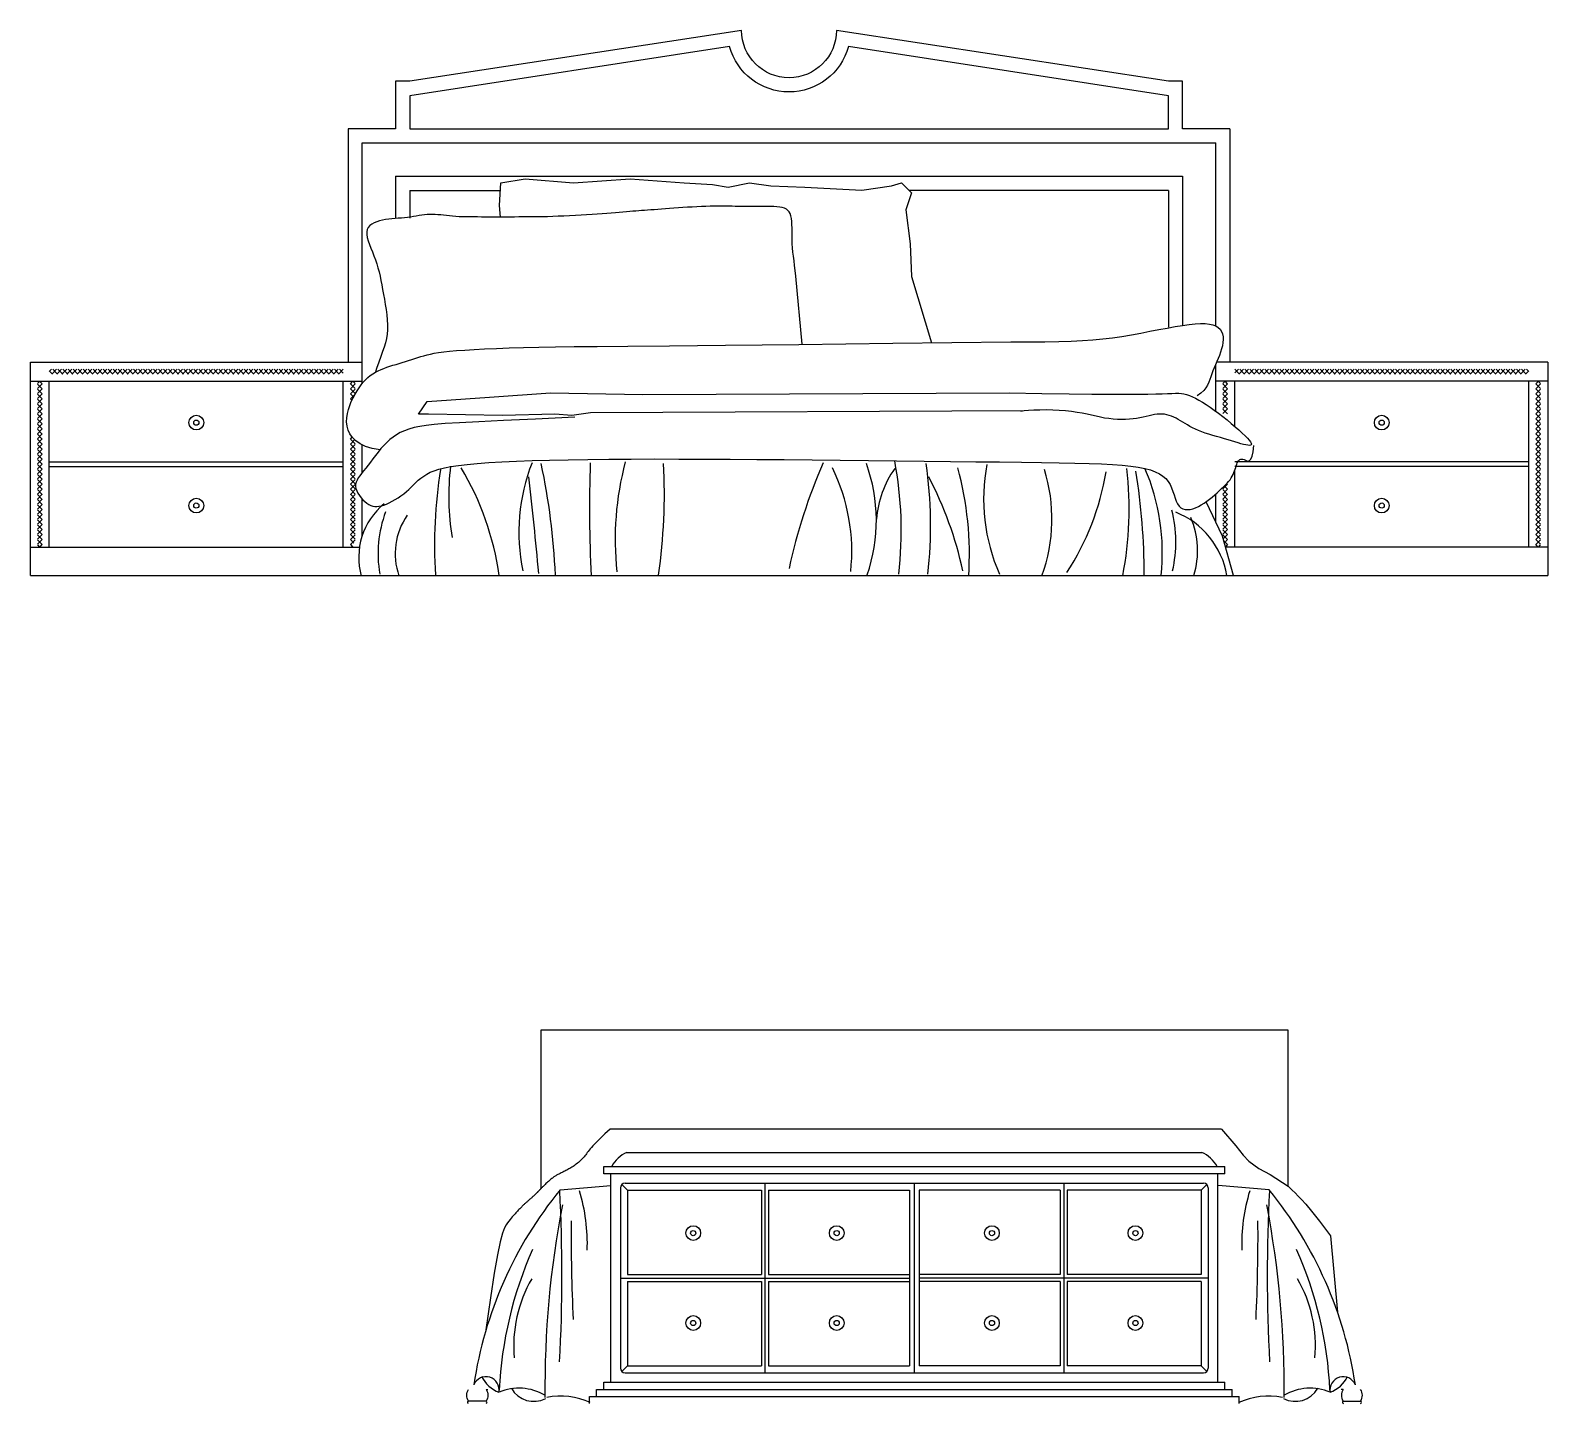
# Model space of a CAD drawing. Header units: inches. Extents: x 4.1 to 46.6, y 13.1 to 37.9.
# Drawn here: x 30.918 to 34.118, y 15.871 to 18.768 of the extents above; entities that cross this region are included whole.
import ezdxf

# ---------------------------------------------------------------- set-up
doc = ezdxf.new("R2010")
doc.units = ezdxf.units.IN
doc.header["$MEASUREMENT"] = 0
for name, color, linetype in [('02', 2, 'Continuous'), ('1', 1, 'Continuous'), ('4', 4, 'Continuous'), ('8', 8, 'Continuous')]:
    doc.layers.add(name, color=color, linetype=linetype)

msp = doc.modelspace()

# ---------------------------------------------------------------- hatches: boundary and pattern name
at = {"layer": '8'}
h = msp.add_hatch(dxfattribs=at)
h.set_pattern_fill('ANSI37', color=256, scale=0.06, style=0)
h.set_pattern_definition([(45, (41.824917, -3.105671), (-0.0053033009, 0.0053033009), []), (135, (41.824917, -3.105671), (-0.0053033009, -0.0053033009), [])])
h.paths.add_polyline_path([(31.5776, 18.0431), (31.5776, 18.0531), (30.9576, 18.0531), (30.9576, 18.0431)])
h = msp.add_hatch(dxfattribs=at)
h.set_pattern_fill('ANSI37', color=256, scale=0.06, style=0)
h.set_pattern_definition([(135, (23.210208, -3.105671), (0.0053033009, 0.0053033009), []), (45, (23.210208, -3.105671), (0.0053033009, -0.0053033009), [])])
h.paths.add_polyline_path([(33.4576, 18.0431), (33.4576, 18.0531), (34.0776, 18.0531), (34.0776, 18.0431)])
h = msp.add_hatch(dxfattribs=at)
h.set_pattern_fill('ANSI37', color=256, scale=0.06, angle=90, style=0)
h.set_pattern_definition([(135, (41.824917, -3.105671), (-0.0053033009, -0.0053033009), []), (225, (41.824917, -3.105671), (0.0053033009, -0.0053033009), [])])
h.paths.add_polyline_path([(30.9426, 18.0281), (30.9326, 18.0281), (30.9326, 17.6781), (30.9426, 17.6781)])
h = msp.add_hatch(dxfattribs=at)
h.set_pattern_fill('ANSI37', color=256, scale=0.06, angle=90, style=0)
h.set_pattern_definition([(45, (23.210208, -3.105671), (0.0053033009, -0.0053033009), []), (315, (23.210208, -3.105671), (-0.0053033009, -0.0053033009), [])])
h.paths.add_polyline_path([(34.0926, 18.0281), (34.1026, 18.0281), (34.1026, 17.6781), (34.0926, 17.6781)])

# ---------------------------------------------------------------- linework, layer by layer
at = {"layer": '02'}
for p, q in [((31.6176, 18.5306), (33.4176, 18.5306)), ((31.6876, 18.4606), (33.3476, 18.4606)), ((31.6876, 18.4606), (31.6876, 18.3714)), ((33.3476, 18.4606), (33.3476, 18.1458)), ((31.5926, 18.0227), (31.598, 18.0281)), ((31.5926, 18.0227), (31.6026, 18.0127)), ((31.5926, 18.0121), (31.6026, 18.0221)), ((31.5977, 18.0281), (31.6026, 18.0233)), ((33.4374, 18.0281), (33.4326, 18.0233)), ((33.4426, 18.0227), (33.4326, 18.0127)), ((33.4426, 18.0121), (33.4326, 18.0221)), ((33.4426, 18.0227), (33.4371, 18.0281)), ((31.5926, 18.0121), (31.6026, 18.0021)), ((31.5926, 18.0014), (31.6026, 18.0114)), ((31.5926, 18.0015), (31.5993, 17.9948)), ((31.5926, 17.9908), (31.6026, 18.0008)), ((31.5926, 17.9909), (31.5958, 17.9877)), ((33.4426, 18.0121), (33.4326, 18.0021)), ((33.4426, 18.0014), (33.4326, 18.0114)), ((33.4426, 18.0015), (33.4326, 17.9915)), ((33.4426, 17.9908), (33.4326, 18.0008)), ((33.4426, 17.9909), (33.4326, 17.9809)), ((33.4426, 17.9802), (33.4326, 17.9902)), ((33.4426, 17.9803), (33.4326, 17.9703)), ((33.4426, 17.9696), (33.4326, 17.9796)), ((33.4426, 17.9697), (33.4326, 17.9597)), ((33.4426, 17.959), (33.4326, 17.969)), ((31.5926, 17.906), (31.5962, 17.9096)), ((31.5926, 17.906), (31.6026, 17.896)), ((31.5926, 17.8954), (31.6015, 17.9043)), ((31.5926, 17.8954), (31.6026, 17.8854)), ((31.5926, 17.8848), (31.6026, 17.8948)), ((30.9576, 17.8581), (31.5776, 17.8581)), ((31.5926, 17.8848), (31.6026, 17.8748)), ((31.5926, 17.8742), (31.6026, 17.8842)), ((31.5926, 17.8742), (31.6026, 17.8642)), ((31.5926, 17.8636), (31.6026, 17.8736)), ((31.5926, 17.8636), (31.6026, 17.8536)), ((31.5926, 17.853), (31.6026, 17.863)), ((34.0776, 17.8581), (33.4576, 17.8581)), ((30.9576, 17.8481), (31.5776, 17.8481)), ((31.5926, 17.853), (31.6026, 17.843)), ((31.5926, 17.8423), (31.6026, 17.8523)), ((31.5926, 17.8424), (31.6026, 17.8324)), ((31.5926, 17.8317), (31.6026, 17.8417)), ((31.5926, 17.8318), (31.6026, 17.8218)), ((31.5926, 17.8211), (31.6026, 17.8311)), ((34.0776, 17.8481), (33.4576, 17.8481)), ((31.5926, 17.8212), (31.6026, 17.8112)), ((31.5926, 17.8105), (31.6026, 17.8205)), ((31.5926, 17.8106), (31.6026, 17.8006)), ((31.5926, 17.7999), (31.6026, 17.8099)), ((31.5926, 17.8), (31.6026, 17.79)), ((31.5926, 17.7893), (31.6026, 17.7993)), ((33.4426, 17.8106), (33.4326, 17.8006)), ((33.4426, 17.8), (33.4326, 17.79)), ((33.4426, 17.7893), (33.4326, 17.7993)), ((33.4426, 17.7999), (33.4357, 17.8068)), ((31.5926, 17.7894), (31.6026, 17.7794)), ((31.5926, 17.7787), (31.6026, 17.7887)), ((31.5926, 17.7787), (31.6026, 17.7687)), ((31.5926, 17.7681), (31.6026, 17.7781)), ((31.5926, 17.7681), (31.6026, 17.7581)), ((31.5926, 17.7575), (31.6026, 17.7675)), ((33.4426, 17.7894), (33.4326, 17.7794)), ((33.4426, 17.7787), (33.4326, 17.7887)), ((33.4426, 17.7787), (33.4326, 17.7687)), ((33.4426, 17.7681), (33.4326, 17.7781)), ((33.4426, 17.7681), (33.4326, 17.7581)), ((33.4426, 17.7575), (33.4326, 17.7675)), ((31.5926, 17.7575), (31.6026, 17.7475)), ((31.5926, 17.7469), (31.6026, 17.7569)), ((31.5926, 17.7469), (31.6026, 17.7369)), ((31.5926, 17.7363), (31.6026, 17.7463)), ((31.5926, 17.7363), (31.6026, 17.7263)), ((31.5926, 17.7257), (31.6026, 17.7357)), ((33.4426, 17.7575), (33.4326, 17.7475)), ((33.4426, 17.7469), (33.4326, 17.7569)), ((33.4426, 17.7469), (33.4326, 17.7369)), ((33.4426, 17.7363), (33.4326, 17.7463)), ((33.4426, 17.7363), (33.4326, 17.7263)), ((33.4426, 17.7257), (33.4326, 17.7357)), ((31.5926, 17.7257), (31.6026, 17.7157)), ((31.5926, 17.7151), (31.6026, 17.7251)), ((31.5926, 17.7151), (31.6026, 17.7051)), ((31.5926, 17.7045), (31.6026, 17.7145)), ((31.5926, 17.7045), (31.6026, 17.6945)), ((31.5926, 17.6939), (31.6026, 17.7039)), ((33.4426, 17.7257), (33.4326, 17.7157)), ((33.4426, 17.7151), (33.4326, 17.7251)), ((33.4426, 17.7151), (33.4326, 17.7051)), ((33.4426, 17.7045), (33.4326, 17.7145)), ((33.4426, 17.6939), (33.4326, 17.7039)), ((33.4426, 17.7045), (33.4335, 17.6954)), ((31.5926, 17.6939), (31.6001, 17.6864)), ((31.5926, 17.6832), (31.6026, 17.6932)), ((31.5926, 17.6833), (31.5972, 17.6786)), ((33.4426, 17.6832), (33.4347, 17.6911)), ((33.4426, 17.6939), (33.4358, 17.6872)), ((33.4426, 17.6833), (33.4381, 17.6789)), ((32.1619, 16.3261), (32.1619, 15.9461)), ((32.1769, 16.3211), (32.1648, 16.3331)), ((32.1719, 16.3361), (33.3919, 16.3361)), ((32.1769, 16.3211), (32.1769, 16.1436)), ((32.1769, 16.3211), (32.4594, 16.3211)), ((32.4594, 16.3211), (32.4594, 16.1436)), ((32.4669, 16.3361), (32.4669, 15.9361)), ((32.4744, 16.3211), (32.4744, 16.1436)), ((32.4744, 16.3211), (32.7719, 16.3211)), ((32.7719, 16.3211), (32.7719, 15.9511)), ((32.7819, 15.9361), (32.7819, 16.3361)), ((33.0894, 16.3211), (32.7919, 16.3211)), ((32.7919, 16.3211), (32.7919, 15.9511)), ((33.0894, 16.3211), (33.0894, 16.1436)), ((33.0969, 16.3361), (33.0969, 15.9361)), ((33.1044, 16.3211), (33.1044, 16.1436)), ((33.3869, 16.3211), (33.1044, 16.3211)), ((33.3869, 16.3211), (33.3989, 16.3331)), ((33.3869, 16.3211), (33.3869, 16.1436)), ((33.4019, 16.3261), (33.4019, 15.9461)), ((32.1619, 16.1361), (32.7719, 16.1361)), ((32.1769, 16.1436), (32.4594, 16.1436)), ((32.1769, 16.1286), (32.4594, 16.1286)), ((32.1769, 16.1286), (32.1769, 15.9511)), ((32.4594, 16.1286), (32.4594, 15.9511)), ((32.4744, 16.1436), (32.7719, 16.1436)), ((32.4744, 16.1286), (32.7719, 16.1286)), ((32.4744, 16.1286), (32.4744, 15.9511)), ((33.0894, 16.1436), (32.7919, 16.1436)), ((33.4019, 16.1361), (32.7919, 16.1361)), ((33.0894, 16.1286), (32.7919, 16.1286)), ((33.0894, 16.1286), (33.0894, 15.9511)), ((33.3869, 16.1436), (33.1044, 16.1436)), ((33.3869, 16.1286), (33.1044, 16.1286)), ((33.1044, 16.1286), (33.1044, 15.9511)), ((33.3869, 16.1286), (33.3869, 15.9511)), ((32.1769, 15.9511), (32.1648, 15.939)), ((32.1719, 15.9361), (33.3919, 15.9361)), ((32.1769, 15.9511), (32.4594, 15.9511)), ((32.4744, 15.9511), (32.7719, 15.9511)), ((33.0894, 15.9511), (32.7919, 15.9511)), ((33.3869, 15.9511), (33.1044, 15.9511)), ((33.3869, 15.9511), (33.3989, 15.939)), ((31.8787, 15.8764), (31.8417, 15.8764)), ((33.6861, 15.8764), (33.7231, 15.8764))]:
    msp.add_line(p, q, dxfattribs=at)
for points in [[(31.6176, 18.0231), (31.6176, 18.5306)], [(33.4176, 18.1447), (33.4176, 18.5306)], [(31.9094, 18.3743), (31.907, 18.3983), (31.91, 18.4462), (31.9609, 18.4552), (32.0628, 18.4462), (32.1826, 18.4552), (32.2965, 18.4462), (32.3564, 18.4432), (32.3894, 18.4372), (32.4343, 18.4462), (32.4792, 18.4402), (32.5512, 18.4372), (32.671, 18.4312), (32.7339, 18.4402), (32.7549, 18.4462), (32.7759, 18.4252), (32.7639, 18.3893), (32.7729, 18.3175), (32.7759, 18.2486), (32.8178, 18.1089)], [(32.5452, 18.1058), (32.532, 18.2495), (32.5307, 18.2613), (32.5294, 18.2721), (32.5282, 18.2821), (32.527, 18.2916), (32.5259, 18.3005), (32.525, 18.3092), (32.5244, 18.3177), (32.5241, 18.3262), (32.524, 18.3346), (32.5239, 18.3429), (32.5239, 18.3507), (32.5238, 18.3582), (32.5234, 18.3651), (32.5228, 18.3714), (32.5217, 18.3768), (32.5201, 18.3815), (32.518, 18.3853), (32.5153, 18.3884), (32.512, 18.3908), (32.5081, 18.3927), (32.5035, 18.3941), (32.4982, 18.3951), (32.4922, 18.3958), (32.4855, 18.3963), (32.4782, 18.3965), (32.4705, 18.3966), (32.4625, 18.3966), (32.4543, 18.3965), (32.4462, 18.3964), (32.4383, 18.3963), (32.4308, 18.3963), (32.4237, 18.3963), (32.417, 18.3965), (32.4106, 18.3966), (32.4042, 18.3968), (32.3978, 18.397), (32.3912, 18.3971), (32.3843, 18.3973), (32.3769, 18.3973), (32.3689, 18.3973), (32.3604, 18.3971), (32.3515, 18.3969), (32.3422, 18.3966), (32.3327, 18.3963), (32.323, 18.3958), (32.3132, 18.3953), (32.3035, 18.3948), (32.2938, 18.3942), (32.2843, 18.3936), (32.2749, 18.393), (32.2658, 18.3923), (32.2571, 18.3917), (32.2486, 18.391), (32.2406, 18.3904), (32.2331, 18.3898), (32.226, 18.3893), (32.2193, 18.3888), (32.213, 18.3883), (32.2068, 18.3878), (32.2007, 18.3874), (32.1945, 18.3869), (32.1882, 18.3864), (32.1816, 18.3858), (32.1747, 18.3852), (32.1674, 18.3846), (32.1596, 18.384), (32.1514, 18.3833), (32.1426, 18.3826), (32.1334, 18.3818), (32.1236, 18.3811), (32.1132, 18.3803), (32.1023, 18.3796), (32.0908, 18.3789), (32.079, 18.3781), (32.067, 18.3775), (32.0549, 18.3768), (32.0429, 18.3763), (32.031, 18.3758), (32.0193, 18.3753), (32.0081, 18.375), (31.9973, 18.3748), (31.9868, 18.3746), (31.9767, 18.3745), (31.9668, 18.3744), (31.9571, 18.3744), (31.9477, 18.3744), (31.9385, 18.3743), (31.869, 18.3743), (31.8609, 18.3744), (31.8528, 18.3744), (31.8449, 18.3744), (31.8371, 18.3745), (31.8295, 18.3747), (31.8221, 18.375), (31.815, 18.3754), (31.8081, 18.3758), (31.8015, 18.3765), (31.7952, 18.3772), (31.789, 18.3779), (31.783, 18.3786), (31.7772, 18.3792), (31.7715, 18.3796), (31.7658, 18.3799), (31.7602, 18.3798), (31.7546, 18.3795), (31.7489, 18.3789), (31.7432, 18.3781), (31.7375, 18.3772), (31.7316, 18.3761), (31.7256, 18.3751), (31.7195, 18.3742), (31.7133, 18.3734), (31.7068, 18.3727), (31.7002, 18.3721), (31.6935, 18.3717), (31.6868, 18.3712), (31.6801, 18.3706), (31.6734, 18.3699), (31.6668, 18.369), (31.6603, 18.3679), (31.6541, 18.3664), (31.6481, 18.3645), (31.6427, 18.3623), (31.6378, 18.3595), (31.6336, 18.3562), (31.6303, 18.3524), (31.628, 18.348), (31.6269, 18.3429), (31.6269, 18.3372), (31.628, 18.3308), (31.6299, 18.3239), (31.6325, 18.3165), (31.6356, 18.3087), (31.6389, 18.3007), (31.6422, 18.2924), (31.6453, 18.284), (31.6482, 18.2756), (31.6507, 18.267), (31.6529, 18.2584), (31.655, 18.2495), (31.6569, 18.2404), (31.6587, 18.231), (31.6605, 18.2213), (31.6623, 18.2112), (31.6642, 18.2007), (31.6661, 18.19), (31.6678, 18.179), (31.6693, 18.1681), (31.6704, 18.1573), (31.671, 18.1467), (31.671, 18.1365), (31.6703, 18.1269), (31.6688, 18.1178), (31.6665, 18.109), (31.6636, 18.1), (31.6602, 18.0905), (31.6564, 18.08), (31.6522, 18.0682), (31.6478, 18.0547), (31.6456, 18.047)], [(32.9856, 18.1109), (33.0235, 18.111), (33.057, 18.1113), (33.0865, 18.1118), (33.1129, 18.1126), (33.1367, 18.1137), (33.1586, 18.1152), (33.1794, 18.1172), (33.1996, 18.1196), (33.2197, 18.1226), (33.2398, 18.126), (33.2596, 18.1295), (33.2789, 18.1332), (33.2976, 18.1368), (33.3154, 18.1402), (33.3321, 18.1433), (33.3476, 18.1458), (33.3617, 18.1478), (33.3743, 18.149), (33.3856, 18.1496), (33.3956, 18.1494), (33.4043, 18.1485), (33.4117, 18.1469), (33.4179, 18.1445), (33.423, 18.1414), (33.427, 18.1374), (33.4299, 18.1328), (33.4318, 18.1276), (33.4329, 18.1218), (33.4331, 18.1157), (33.4327, 18.1093), (33.4316, 18.1027), (33.43, 18.096), (33.4279, 18.0892), (33.4255, 18.0825), (33.4228, 18.0758), (33.4199, 18.0692), (33.417, 18.0626), (33.4142, 18.0562), (33.4116, 18.0498), (33.4093, 18.0436), (33.4073, 18.0375), (33.4054, 18.0315), (33.4032, 18.0256), (33.4005, 18.0198), (33.397, 18.0141), (33.3923, 18.0084), (33.3861, 18.0028), (33.3781, 17.9972)], [(31.6553, 17.8834), (31.6387, 17.8863), (31.6247, 17.8905), (31.6132, 17.8958), (31.6039, 17.902), (31.5967, 17.909), (31.5913, 17.9167), (31.5876, 17.9248), (31.5854, 17.9333), (31.5846, 17.942), (31.5848, 17.9508), (31.5861, 17.9596), (31.5883, 17.9683), (31.5911, 17.9768), (31.5945, 17.9852), (31.5983, 17.9931), (31.6024, 18.0007), (31.6066, 18.0077), (31.6108, 18.0142), (31.6153, 18.0203), (31.6198, 18.0259), (31.6245, 18.031), (31.6294, 18.0356), (31.6345, 18.0398), (31.6398, 18.0436), (31.6454, 18.0469), (31.6511, 18.0499), (31.6571, 18.0526), (31.6632, 18.055), (31.6694, 18.0573), (31.6758, 18.0594), (31.6823, 18.0615), (31.6888, 18.0635), (31.6954, 18.0656), (31.702, 18.0677), (31.7086, 18.0698), (31.7152, 18.0719), (31.7218, 18.074), (31.7283, 18.0761), (31.7348, 18.0781), (31.7412, 18.08), (31.7476, 18.0818), (31.7542, 18.0835), (31.7613, 18.0852), (31.7694, 18.0868), (31.7786, 18.0883), (31.7893, 18.0897), (31.8019, 18.0911), (31.8166, 18.0925), (31.8338, 18.0937), (31.8534, 18.095), (31.8756, 18.0961), (31.9004, 18.0972), (31.9277, 18.0982), (31.9576, 18.0991), (31.9902, 18.0998), (32.0253, 18.1004), (32.0643, 18.101), (32.1128, 18.1014), (32.1776, 18.102), (32.2656, 18.1029), (32.3835, 18.1041), (32.5383, 18.1057), (32.7367, 18.108), (32.9856, 18.1109)], [(33.0135, 17.9653), (32.0987, 17.9612), (32.0598, 17.9553), (32.0238, 17.9582), (31.913, 17.9553), (31.7572, 17.9582), (31.7362, 17.9582), (31.7542, 17.9852), (31.886, 17.9942), (32.0149, 18.0032), (32.2096, 18.0002), (32.9826, 18.0032)], [(32.9826, 18.0032), (33.051, 18.0022), (33.1085, 18.0014), (33.1564, 18.0009), (33.1958, 18.0007), (33.2278, 18.0006), (33.2536, 18.0006), (33.2743, 18.0008), (33.2909, 18.0012), (33.3047, 18.0016), (33.316, 18.002), (33.3253, 18.0023), (33.333, 18.0025), (33.3395, 18.0024), (33.3452, 18.0019), (33.3506, 18.0011), (33.3561, 17.9997), (33.3619, 17.9977), (33.3682, 17.9951), (33.375, 17.9919), (33.3821, 17.9881), (33.3897, 17.9838), (33.3976, 17.9788), (33.4059, 17.9733), (33.4145, 17.9672), (33.4235, 17.9606), (33.4325, 17.9536), (33.4416, 17.9464), (33.4503, 17.9391), (33.4587, 17.9319), (33.4665, 17.9251), (33.4735, 17.9186), (33.4794, 17.9128), (33.4843, 17.9078), (33.488, 17.9035), (33.4906, 17.9), (33.4922, 17.8972), (33.4927, 17.895), (33.4922, 17.8936), (33.4908, 17.8927), (33.4884, 17.8924), (33.4852, 17.8927), (33.4811, 17.8934), (33.4763, 17.8946), (33.4708, 17.8961), (33.4647, 17.8979), (33.4581, 17.9), (33.451, 17.9021), (33.4435, 17.9044), (33.4357, 17.9066), (33.4276, 17.9089), (33.4195, 17.9112), (33.4113, 17.9135), (33.4033, 17.916), (33.3955, 17.9185), (33.3881, 17.9211), (33.3811, 17.9238), (33.3746, 17.9267), (33.3686, 17.9297), (33.363, 17.9327), (33.3578, 17.9357), (33.3528, 17.9388), (33.348, 17.9417), (33.3433, 17.9446), (33.3386, 17.9473), (33.3339, 17.9498), (33.3292, 17.9521), (33.3243, 17.9541), (33.3195, 17.9558), (33.3145, 17.9572), (33.3095, 17.9581), (33.3044, 17.9587), (33.2992, 17.9587), (33.2939, 17.9583), (33.2884, 17.9575), (33.2828, 17.9563), (33.277, 17.9549), (33.2709, 17.9535), (33.2646, 17.9519), (33.2578, 17.9505), (33.2507, 17.9493), (33.2432, 17.9483), (33.2354, 17.9476), (33.2272, 17.9472), (33.2187, 17.9471), (33.2101, 17.9474), (33.2012, 17.948), (33.1923, 17.949), (33.1833, 17.9503), (33.1743, 17.9519), (33.1652, 17.9539), (33.1558, 17.956), (33.1461, 17.9582), (33.1358, 17.9603), (33.125, 17.9623), (33.1134, 17.9641), (33.1009, 17.9655), (33.0876, 17.9665), (33.0738, 17.9671), (33.0599, 17.9673), (33.0464, 17.9672), (33.0339, 17.9668), (33.0228, 17.9661), (33.0135, 17.9653), (33.0066, 17.9642)], [(32.0658, 17.9523), (31.9826, 17.9482), (31.9157, 17.945), (31.8632, 17.9424), (31.8227, 17.9403), (31.7921, 17.9384), (31.7694, 17.9366), (31.7523, 17.9347), (31.7387, 17.9326), (31.7268, 17.93), (31.7161, 17.927), (31.7065, 17.9235), (31.6978, 17.9196), (31.6899, 17.9151), (31.6826, 17.9102), (31.6758, 17.9048), (31.6693, 17.8989), (31.663, 17.8925), (31.657, 17.8857), (31.6511, 17.8786), (31.6454, 17.8715), (31.6399, 17.8644), (31.6347, 17.8574), (31.6297, 17.8507), (31.6249, 17.8445), (31.6203, 17.8388), (31.6161, 17.8335), (31.6123, 17.8286), (31.6091, 17.824), (31.6065, 17.8195), (31.6046, 17.8151), (31.6035, 17.8107), (31.6034, 17.8061), (31.6043, 17.8013), (31.606, 17.7964), (31.6085, 17.7915), (31.6116, 17.7867), (31.6152, 17.7821), (31.6191, 17.7778), (31.6232, 17.774), (31.6274, 17.7707), (31.6314, 17.768), (31.6355, 17.766), (31.6396, 17.7646), (31.6438, 17.7638), (31.6481, 17.7636), (31.6527, 17.7641), (31.6576, 17.7651), (31.6628, 17.7667), (31.6684, 17.7688), (31.6744, 17.7715), (31.6805, 17.7746), (31.6868, 17.7781), (31.693, 17.7819), (31.6992, 17.7861), (31.7051, 17.7905), (31.7108, 17.7951), (31.716, 17.7998), (31.721, 17.8047), (31.7258, 17.8095), (31.7307, 17.8143), (31.7358, 17.819), (31.7412, 17.8236), (31.7471, 17.8279), (31.7537, 17.832), (31.7611, 17.8358), (31.7695, 17.8392), (31.7794, 17.8424), (31.791, 17.8453), (31.8045, 17.8479), (31.8203, 17.8503), (31.8388, 17.8525), (31.8601, 17.8545), (31.8845, 17.8563), (31.912, 17.8578), (31.9426, 17.8592), (31.976, 17.8605), (32.0124, 17.8615), (32.0515, 17.8623), (32.0933, 17.863), (32.1377, 17.8635), (32.1846, 17.8637), (32.2339, 17.8639), (32.2852, 17.8638), (32.3384, 17.8636), (32.3934, 17.8634), (32.4498, 17.863), (32.5074, 17.8625), (32.5661, 17.862), (32.6256, 17.8614), (32.6853, 17.8608), (32.7444, 17.8601), (32.8023, 17.8595), (32.8583, 17.8588), (32.9117, 17.8582), (32.9618, 17.8576), (33.0081, 17.857), (33.0498, 17.8564), (33.0872, 17.8559), (33.1206, 17.8552), (33.1503, 17.8545), (33.1766, 17.8535), (33.1998, 17.8523), (33.2203, 17.8508), (33.2383, 17.849), (33.2541, 17.8467), (33.2679, 17.844), (33.2798, 17.8408), (33.2901, 17.8371), (33.2988, 17.8328), (33.3061, 17.828), (33.3122, 17.8226), (33.3171, 17.8166), (33.3212, 17.8099), (33.3245, 17.8028), (33.3273, 17.7956), (33.3298, 17.7884), (33.3321, 17.7814), (33.3344, 17.775), (33.337, 17.7694), (33.3401, 17.7647), (33.3438, 17.7611), (33.3481, 17.7588), (33.3528, 17.7574), (33.358, 17.7571), (33.3635, 17.7576), (33.3692, 17.7589), (33.3751, 17.761), (33.3811, 17.7637), (33.3871, 17.7669), (33.393, 17.7706), (33.3989, 17.7747), (33.4046, 17.7791), (33.4102, 17.7836), (33.4155, 17.7882), (33.4207, 17.7927), (33.4255, 17.7971), (33.43, 17.8013), (33.4342, 17.8053), (33.4381, 17.8091), (33.4416, 17.8129), (33.4448, 17.8165), (33.4477, 17.8202), (33.4502, 17.8238), (33.4525, 17.8275), (33.4544, 17.8313), (33.456, 17.8351), (33.4574, 17.8389), (33.4587, 17.8426), (33.4598, 17.8462), (33.4608, 17.8496), (33.4619, 17.8527), (33.463, 17.8555), (33.4641, 17.8579), (33.4654, 17.8599), (33.4669, 17.8615), (33.4685, 17.8627), (33.4703, 17.8634), (33.4723, 17.8636), (33.4746, 17.8633), (33.4772, 17.8625), (33.48, 17.8612), (33.4831, 17.86), (33.4861, 17.8596), (33.4891, 17.8606), (33.4919, 17.8637), (33.4944, 17.8696), (33.4965, 17.8789), (33.4979, 17.8924)], [(33.4552, 17.6181), (33.432, 17.7008), (33.3973, 17.7736)]]:
    msp.add_lwpolyline(points, dxfattribs=at)
for points in [[(31.8417, 15.8713, -0.656471), (31.8417, 15.8764, -0.299279), (31.8417, 15.9011)], [(33.7231, 15.8713, 0.656471), (33.7231, 15.8764, 0.299279), (33.7231, 15.9011)]]:
    msp.add_lwpolyline(points, format="xyb", dxfattribs=at)
for centre, radius in [((31.2676, 17.9406), 0.0155), ((33.7676, 17.9406), 0.0155), ((31.2676, 17.9406), 0.00548), ((33.7676, 17.9406), 0.00548), ((31.2676, 17.7656), 0.0155), ((31.2676, 17.7656), 0.00548), ((33.7676, 17.7656), 0.0155), ((33.7676, 17.7656), 0.00548), ((32.3156, 16.2309), 0.0155), ((32.3156, 16.2309), 0.00548), ((32.6182, 16.2309), 0.0155), ((32.6182, 16.2309), 0.00548), ((32.9456, 16.2309), 0.0155), ((32.9456, 16.2309), 0.00548), ((33.2482, 16.2309), 0.0155), ((33.2482, 16.2309), 0.00548), ((32.3156, 16.0412), 0.0155), ((32.3156, 16.0412), 0.00548), ((32.6182, 16.0412), 0.0155), ((32.6182, 16.0412), 0.00548), ((32.9456, 16.0412), 0.0155), ((32.9456, 16.0412), 0.00548), ((33.2482, 16.0412), 0.0155), ((33.2482, 16.0412), 0.00548)]:
    msp.add_circle(centre, radius, dxfattribs=at)
for centre, radius, start, end in [((32.7897, 17.6944), 0.6387, 165.195, 186.133), ((31.9447, 17.7119), 0.8096, 353.5507, 10.5554), ((32.7639, 17.6839), 0.9939, 170.8535, 183.7321), ((32.3282, 17.7856), 0.5283, 173.1262, 189.5405), ((31.2942, 17.5305), 0.6184, 8.1435, 30.6044), ((32.35, 17.7094), 0.402, 158.6296, 191.6891), ((24.2125, 16.9202), 7.8089, 5.16091, 6.66135), ((30.6269, 17.561), 1.3991, 2.3806, 12.092), ((34.8746, 17.7571), 2.7778, 177.9615, 182.8818), ((31.0543, 17.7901), 1.2004, 351.8117, 3.0564), ((33.6253, 17.3983), 1.132, 156.1608, 168.0269), ((32.2481, 17.6688), 0.4019, 353.9171, 26.0632), ((32.3496, 17.7343), 0.3522, 340.9407, 19.9152), ((32.9179, 17.7192), 0.2168, 144.9374, 175.3077), ((31.8697, 17.7235), 0.9464, 353.7844, 7.9401), ((32.098, 17.4546), 0.8052, 12.4368, 27.4792), ((32.198, 17.6627), 0.7, 356.2979, 15.1329), ((33.3178, 17.7788), 0.3897, 169.096, 203.8811), ((32.7195, 17.7376), 0.3526, 340.0936, 17.2189), ((32.6465, 17.9244), 0.5467, 326.7403, 350.7716), ((32.5052, 17.7586), 0.7299, 348.8574, 6.6995), ((31.8079, 17.6127), 1.459, 0.2562, 8.8994), ((32.8586, 17.6669), 0.4463, 353.7273, 23.3563), ((31.7558, 17.6563), 0.1457, 129.1918, 195.6373), ((31.9037, 17.664), 0.2529, 159.5268, 189.7999), ((31.83, 17.6641), 0.143, 145.3359, 199.0507), ((33.0628, 17.6884), 0.2706, 347.1027, 14.4682), ((33.2677, 17.5883), 0.176, 9.762, 68.1817), ((33.2041, 17.6711), 0.1753, 342.4287, 23.2352), ((28.6539, 16.1426), 3.3848, 356.8978, 3.0222), ((32.1719, 16.3261), 0.01, 90, 180), ((33.3919, 16.3261), 0.01, 0, 90), ((36.9109, 16.1426), 3.3848, 176.9778, 183.1022), ((34.0423, 15.9049), 2.0395, 169.1054, 180.5858), ((31.7169, 16.2088), 0.3754, 357.8268, 17.1863), ((33.8479, 16.2088), 0.3754, 162.8137, 182.1732), ((31.5225, 15.9049), 2.0395, 359.4142, 10.8946), ((35.8953, 16.228), 3.8372, 179.5745, 182.6753), ((29.6695, 16.228), 3.8372, 357.3247, 0.4255), ((32.7425, 15.8582), 0.8372, 156.1714, 177.1552), ((32.8223, 15.8582), 0.8372, 2.8448, 23.8286), ((32.2161, 15.9939), 0.2791, 149.7247, 185.4258), ((33.3487, 15.9939), 0.2791, 354.5742, 30.2753), ((32.1719, 15.9461), 0.01, 180, 270), ((33.3919, 15.9461), 0.01, 270, 0), ((31.9285, 15.9567), 0.0656, 205.2939, 249.8716), ((33.6363, 15.9567), 0.0656, 290.1284, 334.7061), ((31.9796, 15.9306), 0.0548, 209.7392, 297.0623), ((33.5852, 15.9306), 0.0548, 242.9377, 330.2608)]:
    msp.add_arc(centre, radius, start, end, dxfattribs=at)
at = {"layer": '1'}
msp.add_line((30.9176, 17.6181), (34.1176, 17.6181), dxfattribs=at)
at = {"layer": '4'}
for p, q in [((31.5876, 18.5606), (31.5876, 18.0681)), ((33.4476, 18.5606), (33.4476, 18.0681)), ((31.7176, 18.4306), (31.909, 18.4306)), ((31.7176, 18.4306), (31.7176, 18.372)), ((33.3176, 18.4306), (32.7705, 18.4306)), ((33.3176, 18.4306), (33.3176, 18.1421)), ((30.9176, 18.0681), (31.6176, 18.0681)), ((30.9176, 17.6181), (30.9176, 18.0681)), ((34.1176, 18.0681), (33.4195, 18.0681)), ((34.1176, 18.0681), (34.1176, 17.6181)), ((30.9176, 18.0281), (31.6176, 18.0281)), ((30.9576, 17.6781), (30.9576, 18.0281)), ((31.5776, 17.6781), (31.5776, 18.0281)), ((34.1176, 18.0281), (33.4176, 18.0281)), ((33.4576, 17.9329), (33.4576, 18.0281)), ((34.0776, 17.6781), (34.0776, 18.0281)), ((33.4576, 17.6781), (33.4576, 17.8394)), ((30.9176, 17.6781), (31.6118, 17.6781)), ((34.1176, 17.6781), (33.4384, 17.6781)), ((33.4295, 16.4502), (32.1401, 16.4502)), ((32.1757, 16.4011), (33.388, 16.4011)), ((32.0348, 16.322), (32.1419, 16.3314)), ((33.53, 16.322), (33.4229, 16.3314)), ((31.8786, 15.9011), (31.8824, 15.9011)), ((33.6862, 15.9011), (33.6824, 15.9011))]:
    msp.add_line(p, q, dxfattribs=at)
for points in [[(33.4476, 18.5606), (33.3476, 18.5606), (33.3476, 18.6606), (33.3176, 18.6606), (32.6176, 18.7681, -1), (32.4176, 18.7681), (31.7176, 18.6606), (31.6876, 18.6606), (31.6876, 18.5606), (31.5876, 18.5606)], [(32.643, 18.7339, -0.763492), (32.3922, 18.7339), (31.7176, 18.6303), (31.7176, 18.5606), (33.3176, 18.5606), (33.3176, 18.6303), (32.643, 18.7339)], [(31.8786, 15.9011, -0.299279), (31.8787, 15.8764, -0.681685), (31.8781, 15.8711)], [(33.6862, 15.9011, 0.299279), (33.6861, 15.8764, 0.681685), (33.6867, 15.8711)]]:
    msp.add_lwpolyline(points, format="xyb", dxfattribs=at)
for points in [[(33.4176, 17.965), (33.4176, 18.0638)], [(31.6176, 17.8353), (31.6176, 17.8938)], [(31.6176, 17.7022), (31.6176, 17.7795)], [(33.4176, 17.7311), (33.4176, 17.7899)], [(33.5704, 16.3297), (33.5704, 16.6591), (31.9944, 16.6591), (31.9944, 16.3245)], [(32.1401, 16.4502), (32.1295, 16.4401), (32.1208, 16.4318), (32.1138, 16.4249), (32.1084, 16.4194), (32.1041, 16.4149), (32.1008, 16.4113), (32.0982, 16.4083), (32.096, 16.4056), (32.094, 16.4031), (32.0922, 16.4007), (32.0905, 16.3984), (32.0888, 16.3962), (32.0871, 16.3941), (32.0854, 16.3921), (32.0837, 16.39), (32.0819, 16.388), (32.0799, 16.386), (32.0779, 16.384), (32.0757, 16.382), (32.0735, 16.3801), (32.0713, 16.3782), (32.069, 16.3764), (32.0667, 16.3747), (32.0644, 16.373), (32.0621, 16.3715), (32.0599, 16.37), (32.0577, 16.3687), (32.0555, 16.3674), (32.0534, 16.3662), (32.0512, 16.365), (32.0491, 16.3639), (32.047, 16.3628), (32.045, 16.3617), (32.0429, 16.3607), (32.0409, 16.3597), (32.039, 16.3587), (32.0371, 16.3578), (32.0353, 16.3569), (32.0335, 16.356), (32.0319, 16.3552), (32.0303, 16.3544), (32.0289, 16.3536), (32.0275, 16.3528), (32.0261, 16.352), (32.0247, 16.3512), (32.0233, 16.3503), (32.0219, 16.3493), (32.0204, 16.3483), (32.0187, 16.3471), (32.0171, 16.3458), (32.0153, 16.3444), (32.0136, 16.3429), (32.0118, 16.3414), (32.01, 16.3399), (32.0082, 16.3383), (32.0065, 16.3367), (32.0048, 16.3352), (32.0033, 16.3336), (32.0018, 16.3322), (32.0004, 16.3308), (31.9991, 16.3294), (31.9979, 16.3282), (31.9968, 16.3271), (31.9958, 16.3261), (31.995, 16.3252), (31.9943, 16.3244), (31.9937, 16.3238), (31.9931, 16.3232), (31.9926, 16.3227), (31.992, 16.3221), (31.9915, 16.3216), (31.991, 16.3211), (31.9904, 16.3205), (31.9897, 16.3198), (31.989, 16.3191), (31.9883, 16.3184), (31.9875, 16.3176), (31.9868, 16.3168), (31.986, 16.3161), (31.9852, 16.3153), (31.9843, 16.3145), (31.9835, 16.3136), (31.9827, 16.3128), (31.9819, 16.312), (31.981, 16.3112), (31.9802, 16.3104), (31.9793, 16.3096), (31.9785, 16.3088), (31.9776, 16.308), (31.9767, 16.3072), (31.9758, 16.3064), (31.975, 16.3056), (31.9741, 16.3048), (31.9731, 16.304), (31.9722, 16.3032), (31.9713, 16.3023), (31.9704, 16.3015), (31.9694, 16.3007), (31.9685, 16.2999), (31.9675, 16.299), (31.9665, 16.2981), (31.9655, 16.2973), (31.9644, 16.2964), (31.9634, 16.2954), (31.9623, 16.2945), (31.9612, 16.2935), (31.96, 16.2924), (31.9588, 16.2913), (31.9576, 16.2902), (31.9564, 16.289), (31.9551, 16.2878), (31.9538, 16.2865), (31.9524, 16.2852), (31.951, 16.2838), (31.9496, 16.2823), (31.9481, 16.2807), (31.9465, 16.2791), (31.9449, 16.2774), (31.9433, 16.2756), (31.9415, 16.2737), (31.9398, 16.2717), (31.9379, 16.2696), (31.936, 16.2674), (31.9339, 16.2649), (31.9316, 16.2623), (31.9292, 16.2594), (31.9267, 16.2562), (31.9239, 16.2527), (31.9208, 16.2486), (31.9173, 16.2419), (31.9133, 16.2305), (31.9085, 16.2123), (31.9028, 16.1849), (31.896, 16.1464), (31.8879, 16.0944), (31.8785, 16.0268)], [(33.4295, 16.4502), (33.4597, 16.4147), (33.4753, 16.395), (33.4876, 16.3827), (33.5081, 16.3671), (33.532, 16.3547), (33.5704, 16.3297), (33.5727, 16.3276), (33.5787, 16.3217), (33.5849, 16.3155), (33.5914, 16.3089), (33.5985, 16.3017), (33.6074, 16.2919), (33.6196, 16.2774), (33.6366, 16.2559), (33.6598, 16.2251), (33.6743, 16.0643)], [(33.4369, 16.3561), (32.1269, 16.3561), (32.1269, 16.3711), (33.4369, 16.3711)], [(32.1419, 15.9161), (32.1419, 16.3561)], [(33.4219, 15.9161), (33.4219, 16.3561)], [(33.4369, 16.3561), (33.4369, 16.3711)], [(32.1269, 15.9011), (32.1269, 15.9161), (33.4369, 15.9161)], [(33.4369, 15.9011), (33.4369, 15.9161)], [(32.0969, 15.8711), (32.0969, 15.8861), (33.4669, 15.8861)], [(32.1119, 15.8861), (32.1119, 15.9011), (33.4519, 15.9011)], [(33.4519, 15.8861), (33.4519, 15.9011)], [(33.4669, 15.8711), (33.4669, 15.8861)]]:
    msp.add_lwpolyline(points, dxfattribs=at)
for centre, radius, start, end in [((32.1999, 16.3428), 0.063, 112.5202, 153.3893), ((33.3639, 16.3428), 0.063, 26.6107, 67.4798), ((32.6896, 15.7863), 0.846, 140.7123, 171.5184), ((32.8753, 15.7863), 0.846, 8.4816, 39.2877), ((31.8784, 15.8998), 0.028, 350.3966, 156.1609), ((33.6864, 15.8998), 0.028, 23.8391, 189.6034), ((31.9482, 15.7963), 0.1074, 59.4093, 113.1465), ((32.037, 15.7441), 0.143, 64.5458, 102.2266), ((33.5278, 15.7441), 0.143, 77.7734, 115.4542), ((33.6166, 15.7963), 0.1074, 66.8535, 120.5907)]:
    msp.add_arc(centre, radius, start, end, dxfattribs=at)

doc.saveas('drawing.dxf')
